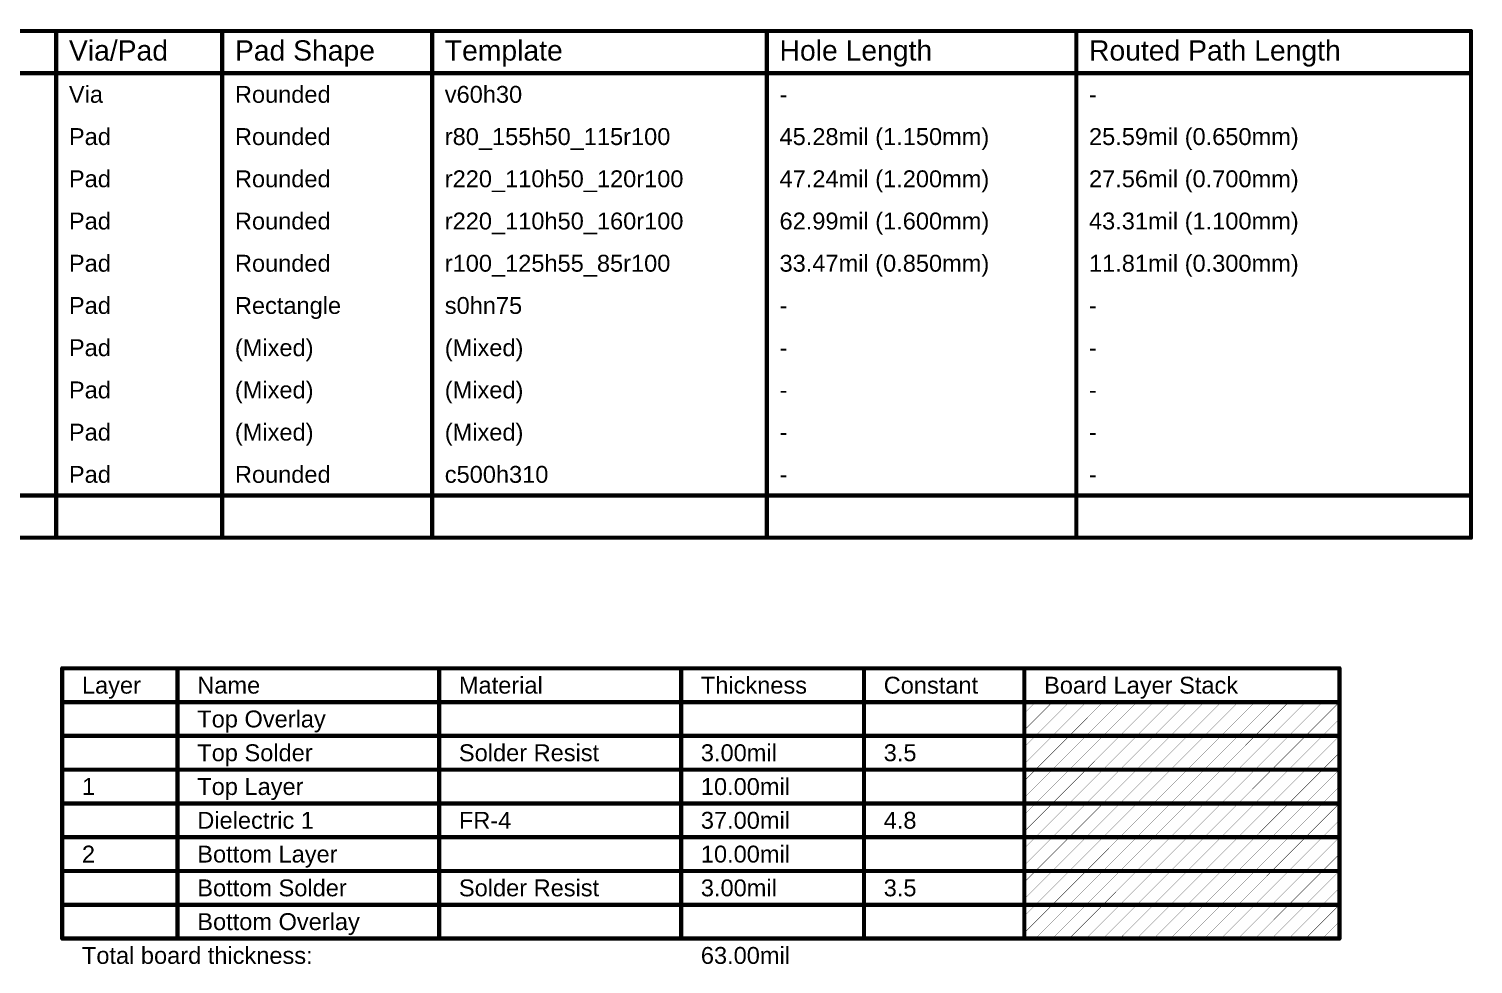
# Model space of a CAD drawing. Header units: inches. Extents: x -0.3 to 9.9, y -0.4 to 5.
# Drawn here: x 4.79 to 9.93, y 1.7 to 5.02 of the extents above; entities that cross this region are included whole.
import ezdxf

# ---------------------------------------------------------------- set-up
doc = ezdxf.new("R2010")
doc.units = ezdxf.units.IN
doc.header["$MEASUREMENT"] = 0
doc.layers.add('Drill Drawing', color=1, linetype='Continuous')
doc.layers.add('Fabrication', color=76, linetype='Continuous')
doc.styles.add('Arial', font='', dxfattribs={"height": 0.2})
doc.styles.get('Arial').set_extended_font_data('Arial')

msp = doc.modelspace()

# ---------------------------------------------------------------- linework, layer by layer
at = {"layer": 'Drill Drawing', "const_width": 0.015}
for points in [[(-0.1395, 5.0149), (9.9177, 5.0149)], [(4.8901, 3.2149), (4.8901, 5.0149)], [(5.48, 3.2149), (5.48, 5.0149)], [(6.2258, 3.2149), (6.2258, 5.0149)], [(7.4154, 3.2149), (7.4154, 5.0149)], [(8.5151, 3.2149), (8.5151, 5.0149)], [(9.9177, 3.2149), (9.9177, 5.0149)], [(-0.1395, 4.8649), (9.9177, 4.8649)], [(-0.1395, 3.3649), (9.9177, 3.3649)], [(-0.1395, 3.2149), (9.9177, 3.2149)]]:
    msp.add_lwpolyline(points, dxfattribs=at)
at = {"layer": 'Drill Drawing', "const_width": 0.0075}
for points in [[(4.8864, 5.0149, 1), (4.8939, 5.0149, 1)], [(5.4762, 5.0149, 1), (5.4837, 5.0149, 1)], [(6.222, 5.0149, 1), (6.2295, 5.0149, 1)], [(7.4117, 5.0149, 1), (7.4192, 5.0149, 1)], [(8.5113, 5.0149, 1), (8.5188, 5.0149, 1)], [(9.9139, 5.0149, 1), (9.9214, 5.0149, 1)], [(9.9139, 5.0149, 1), (9.9214, 5.0149, 1)], [(9.9139, 4.8649, 1), (9.9214, 4.8649, 1)], [(9.9139, 3.3649, 1), (9.9214, 3.3649, 1)], [(4.8864, 3.2149, 1), (4.8939, 3.2149, 1)], [(5.4762, 3.2149, 1), (5.4837, 3.2149, 1)], [(6.222, 3.2149, 1), (6.2295, 3.2149, 1)], [(7.4117, 3.2149, 1), (7.4192, 3.2149, 1)], [(8.5113, 3.2149, 1), (8.5188, 3.2149, 1)], [(9.9139, 3.2149, 1), (9.9214, 3.2149, 1)], [(9.9139, 3.2149, 1), (9.9214, 3.2149, 1)]]:
    msp.add_lwpolyline(points, format="xyb", close=True, dxfattribs=at)
at = {"layer": 'Fabrication'}
for points, const_width in [([(4.9113, 2.751), (9.4501, 2.751)], 0.015), ([(4.9113, 1.791), (4.9113, 2.751)], 0.015), ([(5.3213, 1.791), (5.3213, 2.751)], 0.015), ([(6.251, 1.791), (6.251, 2.751)], 0.015), ([(7.1108, 1.791), (7.1108, 2.751)], 0.015), ([(7.7606, 1.791), (7.7606, 2.751)], 0.015), ([(8.3305, 1.791), (8.3305, 2.751)], 0.015), ([(9.4501, 1.791), (9.4501, 2.751)], 0.015), ([(4.9113, 2.631), (9.4501, 2.631)], 0.015), ([(8.3305, 2.5313), (8.4301, 2.631)], 0.001), ([(8.3305, 2.5913), (8.3701, 2.631)], 0.001), ([(8.3701, 2.511), (8.4901, 2.631)], 0.001), ([(8.4301, 2.511), (8.5501, 2.631)], 0.001), ([(8.4901, 2.511), (8.6101, 2.631)], 0.001), ([(8.5501, 2.511), (8.6701, 2.631)], 0.001), ([(8.6101, 2.511), (8.7301, 2.631)], 0.001), ([(8.6701, 2.511), (8.7901, 2.631)], 0.001), ([(8.7301, 2.511), (8.8501, 2.631)], 0.001), ([(8.7901, 2.511), (8.9101, 2.631)], 0.001), ([(8.8501, 2.511), (8.9701, 2.631)], 0.001), ([(8.9101, 2.511), (9.0301, 2.631)], 0.001), ([(8.9701, 2.511), (9.0901, 2.631)], 0.001), ([(9.0301, 2.511), (9.1501, 2.631)], 0.001), ([(9.0901, 2.511), (9.2101, 2.631)], 0.001), ([(9.1501, 2.511), (9.2701, 2.631)], 0.001), ([(9.2101, 2.511), (9.3301, 2.631)], 0.001), ([(9.2701, 2.511), (9.3901, 2.631)], 0.001), ([(9.3301, 2.511), (9.4501, 2.631)], 0.001), ([(9.3901, 2.511), (9.4501, 2.571)], 0.001), ([(4.9113, 2.511), (5.3213, 2.511)], 0.015), ([(5.3213, 2.511), (6.251, 2.511)], 0.015), ([(6.251, 2.511), (7.1108, 2.511)], 0.015), ([(7.1108, 2.511), (7.7606, 2.511)], 0.015), ([(7.7606, 2.511), (8.3305, 2.511)], 0.015), ([(8.3305, 2.511), (9.4501, 2.511)], 0.015), ([(8.3305, 2.4113), (8.4301, 2.511)], 0.001), ([(8.3305, 2.4713), (8.3701, 2.511)], 0.001), ([(8.3701, 2.391), (8.4901, 2.511)], 0.001), ([(8.4301, 2.391), (8.5501, 2.511)], 0.001), ([(8.4901, 2.391), (8.6101, 2.511)], 0.001), ([(8.5501, 2.391), (8.6701, 2.511)], 0.001), ([(8.6101, 2.391), (8.7301, 2.511)], 0.001), ([(8.6701, 2.391), (8.7901, 2.511)], 0.001), ([(8.7301, 2.391), (8.8501, 2.511)], 0.001), ([(8.7901, 2.391), (8.9101, 2.511)], 0.001), ([(8.8501, 2.391), (8.9701, 2.511)], 0.001), ([(8.9101, 2.391), (9.0301, 2.511)], 0.001), ([(8.9701, 2.391), (9.0901, 2.511)], 0.001), ([(9.0301, 2.391), (9.1501, 2.511)], 0.001), ([(9.0901, 2.391), (9.2101, 2.511)], 0.001), ([(9.1501, 2.391), (9.2701, 2.511)], 0.001), ([(9.2101, 2.391), (9.3301, 2.511)], 0.001), ([(9.2701, 2.391), (9.3901, 2.511)], 0.001), ([(9.3301, 2.391), (9.4501, 2.511)], 0.001), ([(9.3901, 2.391), (9.4501, 2.451)], 0.001), ([(4.9113, 2.391), (5.3213, 2.391)], 0.015), ([(5.3213, 2.391), (6.251, 2.391)], 0.015), ([(6.251, 2.391), (7.1108, 2.391)], 0.015), ([(7.1108, 2.391), (7.7606, 2.391)], 0.015), ([(7.7606, 2.391), (8.3305, 2.391)], 0.015), ([(8.3305, 2.391), (9.4501, 2.391)], 0.015), ([(8.3305, 2.2913), (8.4301, 2.391)], 0.001), ([(8.3305, 2.3513), (8.3701, 2.391)], 0.001), ([(8.3701, 2.271), (8.4901, 2.391)], 0.001), ([(8.4301, 2.271), (8.5501, 2.391)], 0.001), ([(8.4901, 2.271), (8.6101, 2.391)], 0.001), ([(8.5501, 2.271), (8.6701, 2.391)], 0.001), ([(8.6101, 2.271), (8.7301, 2.391)], 0.001), ([(8.6701, 2.271), (8.7901, 2.391)], 0.001), ([(8.7301, 2.271), (8.8501, 2.391)], 0.001), ([(8.7901, 2.271), (8.9101, 2.391)], 0.001), ([(8.8501, 2.271), (8.9701, 2.391)], 0.001), ([(8.9101, 2.271), (9.0301, 2.391)], 0.001), ([(8.9701, 2.271), (9.0901, 2.391)], 0.001), ([(9.0301, 2.271), (9.1501, 2.391)], 0.001), ([(9.0901, 2.271), (9.2101, 2.391)], 0.001), ([(9.1501, 2.271), (9.2701, 2.391)], 0.001), ([(9.2101, 2.271), (9.3301, 2.391)], 0.001), ([(9.2701, 2.271), (9.3901, 2.391)], 0.001), ([(9.3301, 2.271), (9.4501, 2.391)], 0.001), ([(9.3901, 2.271), (9.4501, 2.331)], 0.001), ([(4.9113, 2.271), (5.3213, 2.271)], 0.015), ([(5.3213, 2.271), (6.251, 2.271)], 0.015), ([(6.251, 2.271), (7.1108, 2.271)], 0.015), ([(7.1108, 2.271), (7.7606, 2.271)], 0.015), ([(7.7606, 2.271), (8.3305, 2.271)], 0.015), ([(8.3305, 2.271), (9.4501, 2.271)], 0.015), ([(8.3305, 2.1713), (8.4301, 2.271)], 0.001), ([(8.3305, 2.2313), (8.3701, 2.271)], 0.001), ([(8.3701, 2.151), (8.4901, 2.271)], 0.001), ([(8.4301, 2.151), (8.5501, 2.271)], 0.001), ([(8.4901, 2.151), (8.6101, 2.271)], 0.001), ([(8.5501, 2.151), (8.6701, 2.271)], 0.001), ([(8.6101, 2.151), (8.7301, 2.271)], 0.001), ([(8.6701, 2.151), (8.7901, 2.271)], 0.001), ([(8.7301, 2.151), (8.8501, 2.271)], 0.001), ([(8.7901, 2.151), (8.9101, 2.271)], 0.001), ([(8.8501, 2.151), (8.9701, 2.271)], 0.001), ([(8.9101, 2.151), (9.0301, 2.271)], 0.001), ([(8.9701, 2.151), (9.0901, 2.271)], 0.001), ([(9.0301, 2.151), (9.1501, 2.271)], 0.001), ([(9.0901, 2.151), (9.2101, 2.271)], 0.001), ([(9.1501, 2.151), (9.2701, 2.271)], 0.001), ([(9.2101, 2.151), (9.3301, 2.271)], 0.001), ([(9.2701, 2.151), (9.3901, 2.271)], 0.001), ([(9.3301, 2.151), (9.4501, 2.271)], 0.001), ([(9.3901, 2.151), (9.4501, 2.211)], 0.001), ([(4.9113, 2.151), (5.3213, 2.151)], 0.015), ([(5.3213, 2.151), (6.251, 2.151)], 0.015), ([(6.251, 2.151), (7.1108, 2.151)], 0.015), ([(7.1108, 2.151), (7.7606, 2.151)], 0.015), ([(7.7606, 2.151), (8.3305, 2.151)], 0.015), ([(8.3305, 2.151), (9.4501, 2.151)], 0.015), ([(8.3305, 2.0513), (8.4301, 2.151)], 0.001), ([(8.3305, 2.1113), (8.3701, 2.151)], 0.001), ([(8.3701, 2.031), (8.4901, 2.151)], 0.001), ([(8.4301, 2.031), (8.5501, 2.151)], 0.001), ([(8.4901, 2.031), (8.6101, 2.151)], 0.001), ([(8.5501, 2.031), (8.6701, 2.151)], 0.001), ([(8.6101, 2.031), (8.7301, 2.151)], 0.001), ([(8.6701, 2.031), (8.7901, 2.151)], 0.001), ([(8.7301, 2.031), (8.8501, 2.151)], 0.001), ([(8.7901, 2.031), (8.9101, 2.151)], 0.001), ([(8.8501, 2.031), (8.9701, 2.151)], 0.001), ([(8.9101, 2.031), (9.0301, 2.151)], 0.001), ([(8.9701, 2.031), (9.0901, 2.151)], 0.001), ([(9.0301, 2.031), (9.1501, 2.151)], 0.001), ([(9.0901, 2.031), (9.2101, 2.151)], 0.001), ([(9.1501, 2.031), (9.2701, 2.151)], 0.001), ([(9.2101, 2.031), (9.3301, 2.151)], 0.001), ([(9.2701, 2.031), (9.3901, 2.151)], 0.001), ([(9.3301, 2.031), (9.4501, 2.151)], 0.001), ([(9.3901, 2.031), (9.4501, 2.091)], 0.001), ([(4.9113, 2.031), (5.3213, 2.031)], 0.015), ([(5.3213, 2.031), (6.251, 2.031)], 0.015), ([(6.251, 2.031), (7.1108, 2.031)], 0.015), ([(7.1108, 2.031), (7.7606, 2.031)], 0.015), ([(7.7606, 2.031), (8.3305, 2.031)], 0.015), ([(8.3305, 2.031), (9.4501, 2.031)], 0.015), ([(8.3305, 1.9313), (8.4301, 2.031)], 0.001), ([(8.3305, 1.9913), (8.3701, 2.031)], 0.001), ([(8.3701, 1.911), (8.4901, 2.031)], 0.001), ([(8.4301, 1.911), (8.5501, 2.031)], 0.001), ([(8.4901, 1.911), (8.6101, 2.031)], 0.001), ([(8.5501, 1.911), (8.6701, 2.031)], 0.001), ([(8.6101, 1.911), (8.7301, 2.031)], 0.001), ([(8.6701, 1.911), (8.7901, 2.031)], 0.001), ([(8.7301, 1.911), (8.8501, 2.031)], 0.001), ([(8.7901, 1.911), (8.9101, 2.031)], 0.001), ([(8.8501, 1.911), (8.9701, 2.031)], 0.001), ([(8.9101, 1.911), (9.0301, 2.031)], 0.001), ([(8.9701, 1.911), (9.0901, 2.031)], 0.001), ([(9.0301, 1.911), (9.1501, 2.031)], 0.001), ([(9.0901, 1.911), (9.2101, 2.031)], 0.001), ([(9.1501, 1.911), (9.2701, 2.031)], 0.001), ([(9.2101, 1.911), (9.3301, 2.031)], 0.001), ([(9.2701, 1.911), (9.3901, 2.031)], 0.001), ([(9.3301, 1.911), (9.4501, 2.031)], 0.001), ([(9.3901, 1.911), (9.4501, 1.971)], 0.001), ([(4.9113, 1.911), (5.3213, 1.911)], 0.015), ([(5.3213, 1.911), (6.251, 1.911)], 0.015), ([(6.251, 1.911), (7.1108, 1.911)], 0.015), ([(7.1108, 1.911), (7.7606, 1.911)], 0.015), ([(7.7606, 1.911), (8.3305, 1.911)], 0.015), ([(8.3305, 1.911), (9.4501, 1.911)], 0.015), ([(8.3305, 1.8113), (8.4301, 1.911)], 0.001), ([(8.3305, 1.8713), (8.3701, 1.911)], 0.001), ([(8.3701, 1.791), (8.4901, 1.911)], 0.001), ([(8.4301, 1.791), (8.5501, 1.911)], 0.001), ([(8.4901, 1.791), (8.6101, 1.911)], 0.001), ([(8.5501, 1.791), (8.6701, 1.911)], 0.001), ([(8.6101, 1.791), (8.7301, 1.911)], 0.001), ([(8.6701, 1.791), (8.7901, 1.911)], 0.001), ([(8.7301, 1.791), (8.8501, 1.911)], 0.001), ([(8.7901, 1.791), (8.9101, 1.911)], 0.001), ([(8.8501, 1.791), (8.9701, 1.911)], 0.001), ([(8.9101, 1.791), (9.0301, 1.911)], 0.001), ([(8.9701, 1.791), (9.0901, 1.911)], 0.001), ([(9.0301, 1.791), (9.1501, 1.911)], 0.001), ([(9.0901, 1.791), (9.2101, 1.911)], 0.001), ([(9.1501, 1.791), (9.2701, 1.911)], 0.001), ([(9.2101, 1.791), (9.3301, 1.911)], 0.001), ([(9.2701, 1.791), (9.3901, 1.911)], 0.001), ([(9.3301, 1.791), (9.4501, 1.911)], 0.001), ([(9.3901, 1.791), (9.4501, 1.851)], 0.001), ([(4.9113, 1.791), (5.3213, 1.791)], 0.015), ([(5.3213, 1.791), (6.251, 1.791)], 0.015), ([(6.251, 1.791), (7.1108, 1.791)], 0.015), ([(7.1108, 1.791), (7.7606, 1.791)], 0.015), ([(7.7606, 1.791), (8.3305, 1.791)], 0.015), ([(8.3305, 1.791), (9.4501, 1.791)], 0.015)]:
    msp.add_lwpolyline(points, dxfattribs=dict(at, const_width=const_width))
for points, const_width in [([(4.9076, 2.751, 1), (4.9151, 2.751, 1)], 0.0075), ([(4.9076, 2.751, 1), (4.9151, 2.751, 1)], 0.0075), ([(5.3175, 2.751, 1), (5.325, 2.751, 1)], 0.0075), ([(6.2473, 2.751, 1), (6.2547, 2.751, 1)], 0.0075), ([(7.107, 2.751, 1), (7.1145, 2.751, 1)], 0.0075), ([(7.7569, 2.751, 1), (7.7644, 2.751, 1)], 0.0075), ([(8.3267, 2.751, 1), (8.3342, 2.751, 1)], 0.0075), ([(9.4464, 2.751, 1), (9.4539, 2.751, 1)], 0.0075), ([(9.4464, 2.751, 1), (9.4539, 2.751, 1)], 0.0075), ([(4.9076, 2.631, 1), (4.9151, 2.631, 1)], 0.0075), ([(8.3699, 2.631, 1), (8.3704, 2.631, 1)], 0.0005), ([(8.4299, 2.631, 1), (8.4304, 2.631, 1)], 0.0005), ([(8.4899, 2.631, 1), (8.4904, 2.631, 1)], 0.0005), ([(8.5499, 2.631, 1), (8.5504, 2.631, 1)], 0.0005), ([(8.6099, 2.631, 1), (8.6104, 2.631, 1)], 0.0005), ([(8.6699, 2.631, 1), (8.6704, 2.631, 1)], 0.0005), ([(8.7299, 2.631, 1), (8.7304, 2.631, 1)], 0.0005), ([(8.7899, 2.631, 1), (8.7904, 2.631, 1)], 0.0005), ([(8.8499, 2.631, 1), (8.8504, 2.631, 1)], 0.0005), ([(8.9099, 2.631, 1), (8.9104, 2.631, 1)], 0.0005), ([(8.9699, 2.631, 1), (8.9704, 2.631, 1)], 0.0005), ([(9.0299, 2.631, 1), (9.0304, 2.631, 1)], 0.0005), ([(9.0899, 2.631, 1), (9.0904, 2.631, 1)], 0.0005), ([(9.1499, 2.631, 1), (9.1504, 2.631, 1)], 0.0005), ([(9.2099, 2.631, 1), (9.2104, 2.631, 1)], 0.0005), ([(9.2699, 2.631, 1), (9.2704, 2.631, 1)], 0.0005), ([(9.3299, 2.631, 1), (9.3304, 2.631, 1)], 0.0005), ([(9.3899, 2.631, 1), (9.3904, 2.631, 1)], 0.0005), ([(9.4464, 2.631, 1), (9.4539, 2.631, 1)], 0.0075), ([(9.4499, 2.631, 1), (9.4504, 2.631, 1)], 0.0005), ([(8.3302, 2.5913, 1), (8.3307, 2.5913, 1)], 0.0005), ([(9.4499, 2.571, 1), (9.4504, 2.571, 1)], 0.0005), ([(4.9076, 2.511, 1), (4.9151, 2.511, 1)], 0.0075), ([(5.3175, 2.511, 1), (5.325, 2.511, 1)], 0.0075), ([(5.3175, 2.511, 1), (5.325, 2.511, 1)], 0.0075), ([(6.2473, 2.511, 1), (6.2547, 2.511, 1)], 0.0075), ([(6.2473, 2.511, 1), (6.2547, 2.511, 1)], 0.0075), ([(7.107, 2.511, 1), (7.1145, 2.511, 1)], 0.0075), ([(7.107, 2.511, 1), (7.1145, 2.511, 1)], 0.0075), ([(7.7569, 2.511, 1), (7.7644, 2.511, 1)], 0.0075), ([(7.7569, 2.511, 1), (7.7644, 2.511, 1)], 0.0075), ([(8.3267, 2.511, 1), (8.3342, 2.511, 1)], 0.0075), ([(8.3267, 2.511, 1), (8.3342, 2.511, 1)], 0.0075), ([(8.3302, 2.5313, 1), (8.3307, 2.5313, 1)], 0.0005), ([(9.4464, 2.511, 1), (9.4539, 2.511, 1)], 0.0075), ([(8.3302, 2.4713, 1), (8.3307, 2.4713, 1)], 0.0005), ([(8.3699, 2.511, 1), (8.3704, 2.511, 1)], 0.0005), ([(8.3699, 2.511, 1), (8.3704, 2.511, 1)], 0.0005), ([(8.4299, 2.511, 1), (8.4304, 2.511, 1)], 0.0005), ([(8.4299, 2.511, 1), (8.4304, 2.511, 1)], 0.0005), ([(8.4899, 2.511, 1), (8.4904, 2.511, 1)], 0.0005), ([(8.4899, 2.511, 1), (8.4904, 2.511, 1)], 0.0005), ([(8.5499, 2.511, 1), (8.5504, 2.511, 1)], 0.0005), ([(8.5499, 2.511, 1), (8.5504, 2.511, 1)], 0.0005), ([(8.6099, 2.511, 1), (8.6104, 2.511, 1)], 0.0005), ([(8.6099, 2.511, 1), (8.6104, 2.511, 1)], 0.0005), ([(8.6699, 2.511, 1), (8.6704, 2.511, 1)], 0.0005), ([(8.6699, 2.511, 1), (8.6704, 2.511, 1)], 0.0005), ([(8.7299, 2.511, 1), (8.7304, 2.511, 1)], 0.0005), ([(8.7299, 2.511, 1), (8.7304, 2.511, 1)], 0.0005), ([(8.7899, 2.511, 1), (8.7904, 2.511, 1)], 0.0005), ([(8.7899, 2.511, 1), (8.7904, 2.511, 1)], 0.0005), ([(8.8499, 2.511, 1), (8.8504, 2.511, 1)], 0.0005), ([(8.8499, 2.511, 1), (8.8504, 2.511, 1)], 0.0005), ([(8.9099, 2.511, 1), (8.9104, 2.511, 1)], 0.0005), ([(8.9099, 2.511, 1), (8.9104, 2.511, 1)], 0.0005), ([(8.9699, 2.511, 1), (8.9704, 2.511, 1)], 0.0005), ([(8.9699, 2.511, 1), (8.9704, 2.511, 1)], 0.0005), ([(9.0299, 2.511, 1), (9.0304, 2.511, 1)], 0.0005), ([(9.0299, 2.511, 1), (9.0304, 2.511, 1)], 0.0005), ([(9.0899, 2.511, 1), (9.0904, 2.511, 1)], 0.0005), ([(9.0899, 2.511, 1), (9.0904, 2.511, 1)], 0.0005), ([(9.1499, 2.511, 1), (9.1504, 2.511, 1)], 0.0005), ([(9.1499, 2.511, 1), (9.1504, 2.511, 1)], 0.0005), ([(9.2099, 2.511, 1), (9.2104, 2.511, 1)], 0.0005), ([(9.2099, 2.511, 1), (9.2104, 2.511, 1)], 0.0005), ([(9.2699, 2.511, 1), (9.2704, 2.511, 1)], 0.0005), ([(9.2699, 2.511, 1), (9.2704, 2.511, 1)], 0.0005), ([(9.3299, 2.511, 1), (9.3304, 2.511, 1)], 0.0005), ([(9.3299, 2.511, 1), (9.3304, 2.511, 1)], 0.0005), ([(9.3899, 2.511, 1), (9.3904, 2.511, 1)], 0.0005), ([(9.3899, 2.511, 1), (9.3904, 2.511, 1)], 0.0005), ([(9.4499, 2.511, 1), (9.4504, 2.511, 1)], 0.0005), ([(9.4499, 2.451, 1), (9.4504, 2.451, 1)], 0.0005), ([(4.9076, 2.391, 1), (4.9151, 2.391, 1)], 0.0075), ([(5.3175, 2.391, 1), (5.325, 2.391, 1)], 0.0075), ([(5.3175, 2.391, 1), (5.325, 2.391, 1)], 0.0075), ([(6.2473, 2.391, 1), (6.2547, 2.391, 1)], 0.0075), ([(6.2473, 2.391, 1), (6.2547, 2.391, 1)], 0.0075), ([(7.107, 2.391, 1), (7.1145, 2.391, 1)], 0.0075), ([(7.107, 2.391, 1), (7.1145, 2.391, 1)], 0.0075), ([(7.7569, 2.391, 1), (7.7644, 2.391, 1)], 0.0075), ([(7.7569, 2.391, 1), (7.7644, 2.391, 1)], 0.0075), ([(8.3267, 2.391, 1), (8.3342, 2.391, 1)], 0.0075), ([(8.3267, 2.391, 1), (8.3342, 2.391, 1)], 0.0075), ([(8.3302, 2.4113, 1), (8.3307, 2.4113, 1)], 0.0005), ([(8.3699, 2.391, 1), (8.3704, 2.391, 1)], 0.0005), ([(8.3699, 2.391, 1), (8.3704, 2.391, 1)], 0.0005), ([(8.4299, 2.391, 1), (8.4304, 2.391, 1)], 0.0005), ([(8.4299, 2.391, 1), (8.4304, 2.391, 1)], 0.0005), ([(8.4899, 2.391, 1), (8.4904, 2.391, 1)], 0.0005), ([(8.4899, 2.391, 1), (8.4904, 2.391, 1)], 0.0005), ([(8.5499, 2.391, 1), (8.5504, 2.391, 1)], 0.0005), ([(8.5499, 2.391, 1), (8.5504, 2.391, 1)], 0.0005), ([(8.6099, 2.391, 1), (8.6104, 2.391, 1)], 0.0005), ([(8.6099, 2.391, 1), (8.6104, 2.391, 1)], 0.0005), ([(8.6699, 2.391, 1), (8.6704, 2.391, 1)], 0.0005), ([(8.6699, 2.391, 1), (8.6704, 2.391, 1)], 0.0005), ([(8.7299, 2.391, 1), (8.7304, 2.391, 1)], 0.0005), ([(8.7299, 2.391, 1), (8.7304, 2.391, 1)], 0.0005), ([(8.7899, 2.391, 1), (8.7904, 2.391, 1)], 0.0005), ([(8.7899, 2.391, 1), (8.7904, 2.391, 1)], 0.0005), ([(8.8499, 2.391, 1), (8.8504, 2.391, 1)], 0.0005), ([(8.8499, 2.391, 1), (8.8504, 2.391, 1)], 0.0005), ([(8.9099, 2.391, 1), (8.9104, 2.391, 1)], 0.0005), ([(8.9099, 2.391, 1), (8.9104, 2.391, 1)], 0.0005), ([(8.9699, 2.391, 1), (8.9704, 2.391, 1)], 0.0005), ([(8.9699, 2.391, 1), (8.9704, 2.391, 1)], 0.0005), ([(9.0299, 2.391, 1), (9.0304, 2.391, 1)], 0.0005), ([(9.0299, 2.391, 1), (9.0304, 2.391, 1)], 0.0005), ([(9.0899, 2.391, 1), (9.0904, 2.391, 1)], 0.0005), ([(9.0899, 2.391, 1), (9.0904, 2.391, 1)], 0.0005), ([(9.1499, 2.391, 1), (9.1504, 2.391, 1)], 0.0005), ([(9.1499, 2.391, 1), (9.1504, 2.391, 1)], 0.0005), ([(9.2099, 2.391, 1), (9.2104, 2.391, 1)], 0.0005), ([(9.2099, 2.391, 1), (9.2104, 2.391, 1)], 0.0005), ([(9.2699, 2.391, 1), (9.2704, 2.391, 1)], 0.0005), ([(9.2699, 2.391, 1), (9.2704, 2.391, 1)], 0.0005), ([(9.3299, 2.391, 1), (9.3304, 2.391, 1)], 0.0005), ([(9.3299, 2.391, 1), (9.3304, 2.391, 1)], 0.0005), ([(9.3899, 2.391, 1), (9.3904, 2.391, 1)], 0.0005), ([(9.3899, 2.391, 1), (9.3904, 2.391, 1)], 0.0005), ([(9.4464, 2.391, 1), (9.4539, 2.391, 1)], 0.0075), ([(9.4499, 2.391, 1), (9.4504, 2.391, 1)], 0.0005), ([(8.3302, 2.3513, 1), (8.3307, 2.3513, 1)], 0.0005), ([(9.4499, 2.331, 1), (9.4504, 2.331, 1)], 0.0005), ([(4.9076, 2.271, 1), (4.9151, 2.271, 1)], 0.0075), ([(5.3175, 2.271, 1), (5.325, 2.271, 1)], 0.0075), ([(5.3175, 2.271, 1), (5.325, 2.271, 1)], 0.0075), ([(6.2473, 2.271, 1), (6.2547, 2.271, 1)], 0.0075), ([(6.2473, 2.271, 1), (6.2547, 2.271, 1)], 0.0075), ([(7.107, 2.271, 1), (7.1145, 2.271, 1)], 0.0075), ([(7.107, 2.271, 1), (7.1145, 2.271, 1)], 0.0075), ([(7.7569, 2.271, 1), (7.7644, 2.271, 1)], 0.0075), ([(7.7569, 2.271, 1), (7.7644, 2.271, 1)], 0.0075), ([(8.3267, 2.271, 1), (8.3342, 2.271, 1)], 0.0075), ([(8.3267, 2.271, 1), (8.3342, 2.271, 1)], 0.0075), ([(8.3302, 2.2913, 1), (8.3307, 2.2913, 1)], 0.0005), ([(8.3699, 2.271, 1), (8.3704, 2.271, 1)], 0.0005), ([(8.3699, 2.271, 1), (8.3704, 2.271, 1)], 0.0005), ([(8.4299, 2.271, 1), (8.4304, 2.271, 1)], 0.0005), ([(8.4299, 2.271, 1), (8.4304, 2.271, 1)], 0.0005), ([(8.4899, 2.271, 1), (8.4904, 2.271, 1)], 0.0005), ([(8.4899, 2.271, 1), (8.4904, 2.271, 1)], 0.0005), ([(8.5499, 2.271, 1), (8.5504, 2.271, 1)], 0.0005), ([(8.5499, 2.271, 1), (8.5504, 2.271, 1)], 0.0005), ([(8.6099, 2.271, 1), (8.6104, 2.271, 1)], 0.0005), ([(8.6099, 2.271, 1), (8.6104, 2.271, 1)], 0.0005), ([(8.6699, 2.271, 1), (8.6704, 2.271, 1)], 0.0005), ([(8.6699, 2.271, 1), (8.6704, 2.271, 1)], 0.0005), ([(8.7299, 2.271, 1), (8.7304, 2.271, 1)], 0.0005), ([(8.7299, 2.271, 1), (8.7304, 2.271, 1)], 0.0005), ([(8.7899, 2.271, 1), (8.7904, 2.271, 1)], 0.0005), ([(8.7899, 2.271, 1), (8.7904, 2.271, 1)], 0.0005), ([(8.8499, 2.271, 1), (8.8504, 2.271, 1)], 0.0005), ([(8.8499, 2.271, 1), (8.8504, 2.271, 1)], 0.0005), ([(8.9099, 2.271, 1), (8.9104, 2.271, 1)], 0.0005), ([(8.9099, 2.271, 1), (8.9104, 2.271, 1)], 0.0005), ([(8.9699, 2.271, 1), (8.9704, 2.271, 1)], 0.0005), ([(8.9699, 2.271, 1), (8.9704, 2.271, 1)], 0.0005), ([(9.0299, 2.271, 1), (9.0304, 2.271, 1)], 0.0005), ([(9.0299, 2.271, 1), (9.0304, 2.271, 1)], 0.0005), ([(9.0899, 2.271, 1), (9.0904, 2.271, 1)], 0.0005), ([(9.0899, 2.271, 1), (9.0904, 2.271, 1)], 0.0005), ([(9.1499, 2.271, 1), (9.1504, 2.271, 1)], 0.0005), ([(9.1499, 2.271, 1), (9.1504, 2.271, 1)], 0.0005), ([(9.2099, 2.271, 1), (9.2104, 2.271, 1)], 0.0005), ([(9.2099, 2.271, 1), (9.2104, 2.271, 1)], 0.0005), ([(9.2699, 2.271, 1), (9.2704, 2.271, 1)], 0.0005), ([(9.2699, 2.271, 1), (9.2704, 2.271, 1)], 0.0005), ([(9.3299, 2.271, 1), (9.3304, 2.271, 1)], 0.0005), ([(9.3299, 2.271, 1), (9.3304, 2.271, 1)], 0.0005), ([(9.3899, 2.271, 1), (9.3904, 2.271, 1)], 0.0005), ([(9.3899, 2.271, 1), (9.3904, 2.271, 1)], 0.0005), ([(9.4464, 2.271, 1), (9.4539, 2.271, 1)], 0.0075), ([(9.4499, 2.271, 1), (9.4504, 2.271, 1)], 0.0005), ([(8.3302, 2.2313, 1), (8.3307, 2.2313, 1)], 0.0005), ([(9.4499, 2.211, 1), (9.4504, 2.211, 1)], 0.0005), ([(4.9076, 2.151, 1), (4.9151, 2.151, 1)], 0.0075), ([(5.3175, 2.151, 1), (5.325, 2.151, 1)], 0.0075), ([(5.3175, 2.151, 1), (5.325, 2.151, 1)], 0.0075), ([(6.2473, 2.151, 1), (6.2547, 2.151, 1)], 0.0075), ([(6.2473, 2.151, 1), (6.2547, 2.151, 1)], 0.0075), ([(7.107, 2.151, 1), (7.1145, 2.151, 1)], 0.0075), ([(7.107, 2.151, 1), (7.1145, 2.151, 1)], 0.0075), ([(7.7569, 2.151, 1), (7.7644, 2.151, 1)], 0.0075), ([(7.7569, 2.151, 1), (7.7644, 2.151, 1)], 0.0075), ([(8.3267, 2.151, 1), (8.3342, 2.151, 1)], 0.0075), ([(8.3267, 2.151, 1), (8.3342, 2.151, 1)], 0.0075), ([(8.3302, 2.1713, 1), (8.3307, 2.1713, 1)], 0.0005), ([(9.4464, 2.151, 1), (9.4539, 2.151, 1)], 0.0075), ([(8.3302, 2.1113, 1), (8.3307, 2.1113, 1)], 0.0005), ([(8.3699, 2.151, 1), (8.3704, 2.151, 1)], 0.0005), ([(8.3699, 2.151, 1), (8.3704, 2.151, 1)], 0.0005), ([(8.4299, 2.151, 1), (8.4304, 2.151, 1)], 0.0005), ([(8.4299, 2.151, 1), (8.4304, 2.151, 1)], 0.0005), ([(8.4899, 2.151, 1), (8.4904, 2.151, 1)], 0.0005), ([(8.4899, 2.151, 1), (8.4904, 2.151, 1)], 0.0005), ([(8.5499, 2.151, 1), (8.5504, 2.151, 1)], 0.0005), ([(8.5499, 2.151, 1), (8.5504, 2.151, 1)], 0.0005), ([(8.6099, 2.151, 1), (8.6104, 2.151, 1)], 0.0005), ([(8.6099, 2.151, 1), (8.6104, 2.151, 1)], 0.0005), ([(8.6699, 2.151, 1), (8.6704, 2.151, 1)], 0.0005), ([(8.6699, 2.151, 1), (8.6704, 2.151, 1)], 0.0005), ([(8.7299, 2.151, 1), (8.7304, 2.151, 1)], 0.0005), ([(8.7299, 2.151, 1), (8.7304, 2.151, 1)], 0.0005), ([(8.7899, 2.151, 1), (8.7904, 2.151, 1)], 0.0005), ([(8.7899, 2.151, 1), (8.7904, 2.151, 1)], 0.0005), ([(8.8499, 2.151, 1), (8.8504, 2.151, 1)], 0.0005), ([(8.8499, 2.151, 1), (8.8504, 2.151, 1)], 0.0005), ([(8.9099, 2.151, 1), (8.9104, 2.151, 1)], 0.0005), ([(8.9099, 2.151, 1), (8.9104, 2.151, 1)], 0.0005), ([(8.9699, 2.151, 1), (8.9704, 2.151, 1)], 0.0005), ([(8.9699, 2.151, 1), (8.9704, 2.151, 1)], 0.0005), ([(9.0299, 2.151, 1), (9.0304, 2.151, 1)], 0.0005), ([(9.0299, 2.151, 1), (9.0304, 2.151, 1)], 0.0005), ([(9.0899, 2.151, 1), (9.0904, 2.151, 1)], 0.0005), ([(9.0899, 2.151, 1), (9.0904, 2.151, 1)], 0.0005), ([(9.1499, 2.151, 1), (9.1504, 2.151, 1)], 0.0005), ([(9.1499, 2.151, 1), (9.1504, 2.151, 1)], 0.0005), ([(9.2099, 2.151, 1), (9.2104, 2.151, 1)], 0.0005), ([(9.2099, 2.151, 1), (9.2104, 2.151, 1)], 0.0005), ([(9.2699, 2.151, 1), (9.2704, 2.151, 1)], 0.0005), ([(9.2699, 2.151, 1), (9.2704, 2.151, 1)], 0.0005), ([(9.3299, 2.151, 1), (9.3304, 2.151, 1)], 0.0005), ([(9.3299, 2.151, 1), (9.3304, 2.151, 1)], 0.0005), ([(9.3899, 2.151, 1), (9.3904, 2.151, 1)], 0.0005), ([(9.3899, 2.151, 1), (9.3904, 2.151, 1)], 0.0005), ([(9.4499, 2.151, 1), (9.4504, 2.151, 1)], 0.0005), ([(9.4499, 2.091, 1), (9.4504, 2.091, 1)], 0.0005), ([(4.9076, 2.031, 1), (4.9151, 2.031, 1)], 0.0075), ([(5.3175, 2.031, 1), (5.325, 2.031, 1)], 0.0075), ([(5.3175, 2.031, 1), (5.325, 2.031, 1)], 0.0075), ([(6.2473, 2.031, 1), (6.2547, 2.031, 1)], 0.0075), ([(6.2473, 2.031, 1), (6.2547, 2.031, 1)], 0.0075), ([(7.107, 2.031, 1), (7.1145, 2.031, 1)], 0.0075), ([(7.107, 2.031, 1), (7.1145, 2.031, 1)], 0.0075), ([(7.7569, 2.031, 1), (7.7644, 2.031, 1)], 0.0075), ([(7.7569, 2.031, 1), (7.7644, 2.031, 1)], 0.0075), ([(8.3267, 2.031, 1), (8.3342, 2.031, 1)], 0.0075), ([(8.3267, 2.031, 1), (8.3342, 2.031, 1)], 0.0075), ([(8.3302, 2.0513, 1), (8.3307, 2.0513, 1)], 0.0005), ([(8.3699, 2.031, 1), (8.3704, 2.031, 1)], 0.0005), ([(8.3699, 2.031, 1), (8.3704, 2.031, 1)], 0.0005), ([(8.4299, 2.031, 1), (8.4304, 2.031, 1)], 0.0005), ([(8.4299, 2.031, 1), (8.4304, 2.031, 1)], 0.0005), ([(8.4899, 2.031, 1), (8.4904, 2.031, 1)], 0.0005), ([(8.4899, 2.031, 1), (8.4904, 2.031, 1)], 0.0005), ([(8.5499, 2.031, 1), (8.5504, 2.031, 1)], 0.0005), ([(8.5499, 2.031, 1), (8.5504, 2.031, 1)], 0.0005), ([(8.6099, 2.031, 1), (8.6104, 2.031, 1)], 0.0005), ([(8.6099, 2.031, 1), (8.6104, 2.031, 1)], 0.0005), ([(8.6699, 2.031, 1), (8.6704, 2.031, 1)], 0.0005), ([(8.6699, 2.031, 1), (8.6704, 2.031, 1)], 0.0005), ([(8.7299, 2.031, 1), (8.7304, 2.031, 1)], 0.0005), ([(8.7299, 2.031, 1), (8.7304, 2.031, 1)], 0.0005), ([(8.7899, 2.031, 1), (8.7904, 2.031, 1)], 0.0005), ([(8.7899, 2.031, 1), (8.7904, 2.031, 1)], 0.0005), ([(8.8499, 2.031, 1), (8.8504, 2.031, 1)], 0.0005), ([(8.8499, 2.031, 1), (8.8504, 2.031, 1)], 0.0005), ([(8.9099, 2.031, 1), (8.9104, 2.031, 1)], 0.0005), ([(8.9099, 2.031, 1), (8.9104, 2.031, 1)], 0.0005), ([(8.9699, 2.031, 1), (8.9704, 2.031, 1)], 0.0005), ([(8.9699, 2.031, 1), (8.9704, 2.031, 1)], 0.0005), ([(9.0299, 2.031, 1), (9.0304, 2.031, 1)], 0.0005), ([(9.0299, 2.031, 1), (9.0304, 2.031, 1)], 0.0005), ([(9.0899, 2.031, 1), (9.0904, 2.031, 1)], 0.0005), ([(9.0899, 2.031, 1), (9.0904, 2.031, 1)], 0.0005), ([(9.1499, 2.031, 1), (9.1504, 2.031, 1)], 0.0005), ([(9.1499, 2.031, 1), (9.1504, 2.031, 1)], 0.0005), ([(9.2099, 2.031, 1), (9.2104, 2.031, 1)], 0.0005), ([(9.2099, 2.031, 1), (9.2104, 2.031, 1)], 0.0005), ([(9.2699, 2.031, 1), (9.2704, 2.031, 1)], 0.0005), ([(9.2699, 2.031, 1), (9.2704, 2.031, 1)], 0.0005), ([(9.3299, 2.031, 1), (9.3304, 2.031, 1)], 0.0005), ([(9.3299, 2.031, 1), (9.3304, 2.031, 1)], 0.0005), ([(9.3899, 2.031, 1), (9.3904, 2.031, 1)], 0.0005), ([(9.3899, 2.031, 1), (9.3904, 2.031, 1)], 0.0005), ([(9.4464, 2.031, 1), (9.4539, 2.031, 1)], 0.0075), ([(9.4499, 2.031, 1), (9.4504, 2.031, 1)], 0.0005), ([(8.3302, 1.9913, 1), (8.3307, 1.9913, 1)], 0.0005), ([(9.4499, 1.971, 1), (9.4504, 1.971, 1)], 0.0005), ([(4.9076, 1.911, 1), (4.9151, 1.911, 1)], 0.0075), ([(5.3175, 1.911, 1), (5.325, 1.911, 1)], 0.0075), ([(5.3175, 1.911, 1), (5.325, 1.911, 1)], 0.0075), ([(6.2473, 1.911, 1), (6.2547, 1.911, 1)], 0.0075), ([(6.2473, 1.911, 1), (6.2547, 1.911, 1)], 0.0075), ([(7.107, 1.911, 1), (7.1145, 1.911, 1)], 0.0075), ([(7.107, 1.911, 1), (7.1145, 1.911, 1)], 0.0075), ([(7.7569, 1.911, 1), (7.7644, 1.911, 1)], 0.0075), ([(7.7569, 1.911, 1), (7.7644, 1.911, 1)], 0.0075), ([(8.3267, 1.911, 1), (8.3342, 1.911, 1)], 0.0075), ([(8.3267, 1.911, 1), (8.3342, 1.911, 1)], 0.0075), ([(8.3302, 1.9313, 1), (8.3307, 1.9313, 1)], 0.0005), ([(8.3699, 1.911, 1), (8.3704, 1.911, 1)], 0.0005), ([(8.3699, 1.911, 1), (8.3704, 1.911, 1)], 0.0005), ([(8.4299, 1.911, 1), (8.4304, 1.911, 1)], 0.0005), ([(8.4299, 1.911, 1), (8.4304, 1.911, 1)], 0.0005), ([(8.4899, 1.911, 1), (8.4904, 1.911, 1)], 0.0005), ([(8.4899, 1.911, 1), (8.4904, 1.911, 1)], 0.0005), ([(8.5499, 1.911, 1), (8.5504, 1.911, 1)], 0.0005), ([(8.5499, 1.911, 1), (8.5504, 1.911, 1)], 0.0005), ([(8.6099, 1.911, 1), (8.6104, 1.911, 1)], 0.0005), ([(8.6099, 1.911, 1), (8.6104, 1.911, 1)], 0.0005), ([(8.6699, 1.911, 1), (8.6704, 1.911, 1)], 0.0005), ([(8.6699, 1.911, 1), (8.6704, 1.911, 1)], 0.0005), ([(8.7299, 1.911, 1), (8.7304, 1.911, 1)], 0.0005), ([(8.7299, 1.911, 1), (8.7304, 1.911, 1)], 0.0005), ([(8.7899, 1.911, 1), (8.7904, 1.911, 1)], 0.0005), ([(8.7899, 1.911, 1), (8.7904, 1.911, 1)], 0.0005), ([(8.8499, 1.911, 1), (8.8504, 1.911, 1)], 0.0005), ([(8.8499, 1.911, 1), (8.8504, 1.911, 1)], 0.0005), ([(8.9099, 1.911, 1), (8.9104, 1.911, 1)], 0.0005), ([(8.9099, 1.911, 1), (8.9104, 1.911, 1)], 0.0005), ([(8.9699, 1.911, 1), (8.9704, 1.911, 1)], 0.0005), ([(8.9699, 1.911, 1), (8.9704, 1.911, 1)], 0.0005), ([(9.0299, 1.911, 1), (9.0304, 1.911, 1)], 0.0005), ([(9.0299, 1.911, 1), (9.0304, 1.911, 1)], 0.0005), ([(9.0899, 1.911, 1), (9.0904, 1.911, 1)], 0.0005), ([(9.0899, 1.911, 1), (9.0904, 1.911, 1)], 0.0005), ([(9.1499, 1.911, 1), (9.1504, 1.911, 1)], 0.0005), ([(9.1499, 1.911, 1), (9.1504, 1.911, 1)], 0.0005), ([(9.2099, 1.911, 1), (9.2104, 1.911, 1)], 0.0005), ([(9.2099, 1.911, 1), (9.2104, 1.911, 1)], 0.0005), ([(9.2699, 1.911, 1), (9.2704, 1.911, 1)], 0.0005), ([(9.2699, 1.911, 1), (9.2704, 1.911, 1)], 0.0005), ([(9.3299, 1.911, 1), (9.3304, 1.911, 1)], 0.0005), ([(9.3299, 1.911, 1), (9.3304, 1.911, 1)], 0.0005), ([(9.3899, 1.911, 1), (9.3904, 1.911, 1)], 0.0005), ([(9.3899, 1.911, 1), (9.3904, 1.911, 1)], 0.0005), ([(9.4464, 1.911, 1), (9.4539, 1.911, 1)], 0.0075), ([(9.4499, 1.911, 1), (9.4504, 1.911, 1)], 0.0005), ([(8.3302, 1.8713, 1), (8.3307, 1.8713, 1)], 0.0005), ([(9.4499, 1.851, 1), (9.4504, 1.851, 1)], 0.0005), ([(4.9076, 1.791, 1), (4.9151, 1.791, 1)], 0.0075), ([(4.9076, 1.791, 1), (4.9151, 1.791, 1)], 0.0075), ([(5.3175, 1.791, 1), (5.325, 1.791, 1)], 0.0075), ([(5.3175, 1.791, 1), (5.325, 1.791, 1)], 0.0075), ([(5.3175, 1.791, 1), (5.325, 1.791, 1)], 0.0075), ([(6.2473, 1.791, 1), (6.2547, 1.791, 1)], 0.0075), ([(6.2473, 1.791, 1), (6.2547, 1.791, 1)], 0.0075), ([(6.2473, 1.791, 1), (6.2547, 1.791, 1)], 0.0075), ([(7.107, 1.791, 1), (7.1145, 1.791, 1)], 0.0075), ([(7.107, 1.791, 1), (7.1145, 1.791, 1)], 0.0075), ([(7.107, 1.791, 1), (7.1145, 1.791, 1)], 0.0075), ([(7.7569, 1.791, 1), (7.7644, 1.791, 1)], 0.0075), ([(7.7569, 1.791, 1), (7.7644, 1.791, 1)], 0.0075), ([(7.7569, 1.791, 1), (7.7644, 1.791, 1)], 0.0075), ([(8.3267, 1.791, 1), (8.3342, 1.791, 1)], 0.0075), ([(8.3267, 1.791, 1), (8.3342, 1.791, 1)], 0.0075), ([(8.3267, 1.791, 1), (8.3342, 1.791, 1)], 0.0075), ([(8.3302, 1.8113, 1), (8.3307, 1.8113, 1)], 0.0005), ([(9.4464, 1.791, 1), (9.4539, 1.791, 1)], 0.0075), ([(9.4464, 1.791, 1), (9.4539, 1.791, 1)], 0.0075), ([(8.3699, 1.791, 1), (8.3704, 1.791, 1)], 0.0005), ([(8.4299, 1.791, 1), (8.4304, 1.791, 1)], 0.0005), ([(8.4899, 1.791, 1), (8.4904, 1.791, 1)], 0.0005), ([(8.5499, 1.791, 1), (8.5504, 1.791, 1)], 0.0005), ([(8.6099, 1.791, 1), (8.6104, 1.791, 1)], 0.0005), ([(8.6699, 1.791, 1), (8.6704, 1.791, 1)], 0.0005), ([(8.7299, 1.791, 1), (8.7304, 1.791, 1)], 0.0005), ([(8.7899, 1.791, 1), (8.7904, 1.791, 1)], 0.0005), ([(8.8499, 1.791, 1), (8.8504, 1.791, 1)], 0.0005), ([(8.9099, 1.791, 1), (8.9104, 1.791, 1)], 0.0005), ([(8.9699, 1.791, 1), (8.9704, 1.791, 1)], 0.0005), ([(9.0299, 1.791, 1), (9.0304, 1.791, 1)], 0.0005), ([(9.0899, 1.791, 1), (9.0904, 1.791, 1)], 0.0005), ([(9.1499, 1.791, 1), (9.1504, 1.791, 1)], 0.0005), ([(9.2099, 1.791, 1), (9.2104, 1.791, 1)], 0.0005), ([(9.2699, 1.791, 1), (9.2704, 1.791, 1)], 0.0005), ([(9.3299, 1.791, 1), (9.3304, 1.791, 1)], 0.0005), ([(9.3899, 1.791, 1), (9.3904, 1.791, 1)], 0.0005)]:
    msp.add_lwpolyline(points, format="xyb", close=True, dxfattribs=dict(at, const_width=const_width))

# ---------------------------------------------------------------- texts
at = {"layer": 'Drill Drawing', "style": 'Arial'}
for s, height, p in [('Via/Pad', 0.072, (4.9351, 4.9099)), ('Pad Shape', 0.072, (5.525, 4.9099)), ('Template', 0.072, (6.2708, 4.9099)), ('Hole Length', 0.072, (7.4604, 4.9099)), ('Routed Path Length', 0.072, (8.5601, 4.9099)), ('Via', 0.06, (4.9351, 4.7599)), ('Rounded', 0.06, (5.525, 4.7599)), ('v60h30', 0.06, (6.2708, 4.7599)), ('-', 0.06, (7.4604, 4.7599)), ('-', 0.06, (8.5601, 4.7599)), ('Pad', 0.06, (4.9351, 4.6099)), ('Rounded', 0.06, (5.525, 4.6099)), ('r80_155h50_115r100', 0.06, (6.2708, 4.6099)), ('45.28mil (1.150mm)', 0.06, (7.4604, 4.6099)), ('25.59mil (0.650mm)', 0.06, (8.5601, 4.6099)), ('Pad', 0.06, (4.9351, 4.4599)), ('Rounded', 0.06, (5.525, 4.4599)), ('r220_110h50_120r100', 0.06, (6.2708, 4.4599)), ('47.24mil (1.200mm)', 0.06, (7.4604, 4.4599)), ('27.56mil (0.700mm)', 0.06, (8.5601, 4.4599)), ('Pad', 0.06, (4.9351, 4.3099)), ('Rounded', 0.06, (5.525, 4.3099)), ('r220_110h50_160r100', 0.06, (6.2708, 4.3099)), ('62.99mil (1.600mm)', 0.06, (7.4604, 4.3099)), ('43.31mil (1.100mm)', 0.06, (8.5601, 4.3099)), ('Pad', 0.06, (4.9351, 4.1599)), ('Rounded', 0.06, (5.525, 4.1599)), ('r100_125h55_85r100', 0.06, (6.2708, 4.1599)), ('33.47mil (0.850mm)', 0.06, (7.4604, 4.1599)), ('11.81mil (0.300mm)', 0.06, (8.5601, 4.1599)), ('Pad', 0.06, (4.9351, 4.0099)), ('Rectangle', 0.06, (5.525, 4.0099)), ('s0hn75', 0.06, (6.2708, 4.0099)), ('-', 0.06, (7.4604, 4.0099)), ('-', 0.06, (8.5601, 4.0099)), ('Pad', 0.06, (4.9351, 3.8599)), ('(Mixed)', 0.06, (5.525, 3.8599)), ('(Mixed)', 0.06, (6.2708, 3.8599)), ('-', 0.06, (7.4604, 3.8599)), ('-', 0.06, (8.5601, 3.8599)), ('Pad', 0.06, (4.9351, 3.7099)), ('(Mixed)', 0.06, (5.525, 3.7099)), ('(Mixed)', 0.06, (6.2708, 3.7099)), ('-', 0.06, (7.4604, 3.7099)), ('-', 0.06, (8.5601, 3.7099)), ('Pad', 0.06, (4.9351, 3.5599)), ('(Mixed)', 0.06, (5.525, 3.5599)), ('(Mixed)', 0.06, (6.2708, 3.5599)), ('-', 0.06, (7.4604, 3.5599)), ('-', 0.06, (8.5601, 3.5599)), ('Pad', 0.06, (4.9351, 3.4099)), ('Rounded', 0.06, (5.525, 3.4099)), ('c500h310', 0.06, (6.2708, 3.4099)), ('-', 0.06, (7.4604, 3.4099)), ('-', 0.06, (8.5601, 3.4099))]:
    msp.add_text(s, height=height, dxfattribs=at).set_placement(p)
at = {"layer": 'Fabrication', "style": 'Arial'}
for s, p in [('Layer', (4.9813, 2.661)), ('Name', (5.3913, 2.661)), ('Material', (6.321, 2.661)), ('Thickness', (7.1808, 2.661)), ('Constant', (7.8306, 2.661)), ('Board Layer Stack', (8.4005, 2.661)), ('Top Overlay', (5.3913, 2.541)), ('Top Solder', (5.3913, 2.421)), ('Solder Resist', (6.321, 2.421)), ('3.00mil', (7.1808, 2.421)), ('3.5', (7.8306, 2.421)), ('1', (4.9813, 2.301)), ('Top Layer', (5.3913, 2.301)), ('10.00mil', (7.1808, 2.301)), ('Dielectric 1', (5.3913, 2.181)), ('FR-4', (6.321, 2.181)), ('37.00mil', (7.1808, 2.181)), ('4.8', (7.8306, 2.181)), ('2', (4.9813, 2.061)), ('Bottom Layer', (5.3913, 2.061)), ('10.00mil', (7.1808, 2.061)), ('Bottom Solder', (5.3913, 1.941)), ('Solder Resist', (6.321, 1.941)), ('3.00mil', (7.1808, 1.941)), ('3.5', (7.8306, 1.941)), ('Bottom Overlay', (5.3913, 1.821)), ('Total board thickness:', (4.9813, 1.701)), ('63.00mil', (7.1808, 1.701))]:
    msp.add_text(s, height=0.06, dxfattribs=at).set_placement(p)

doc.saveas('drawing.dxf')
